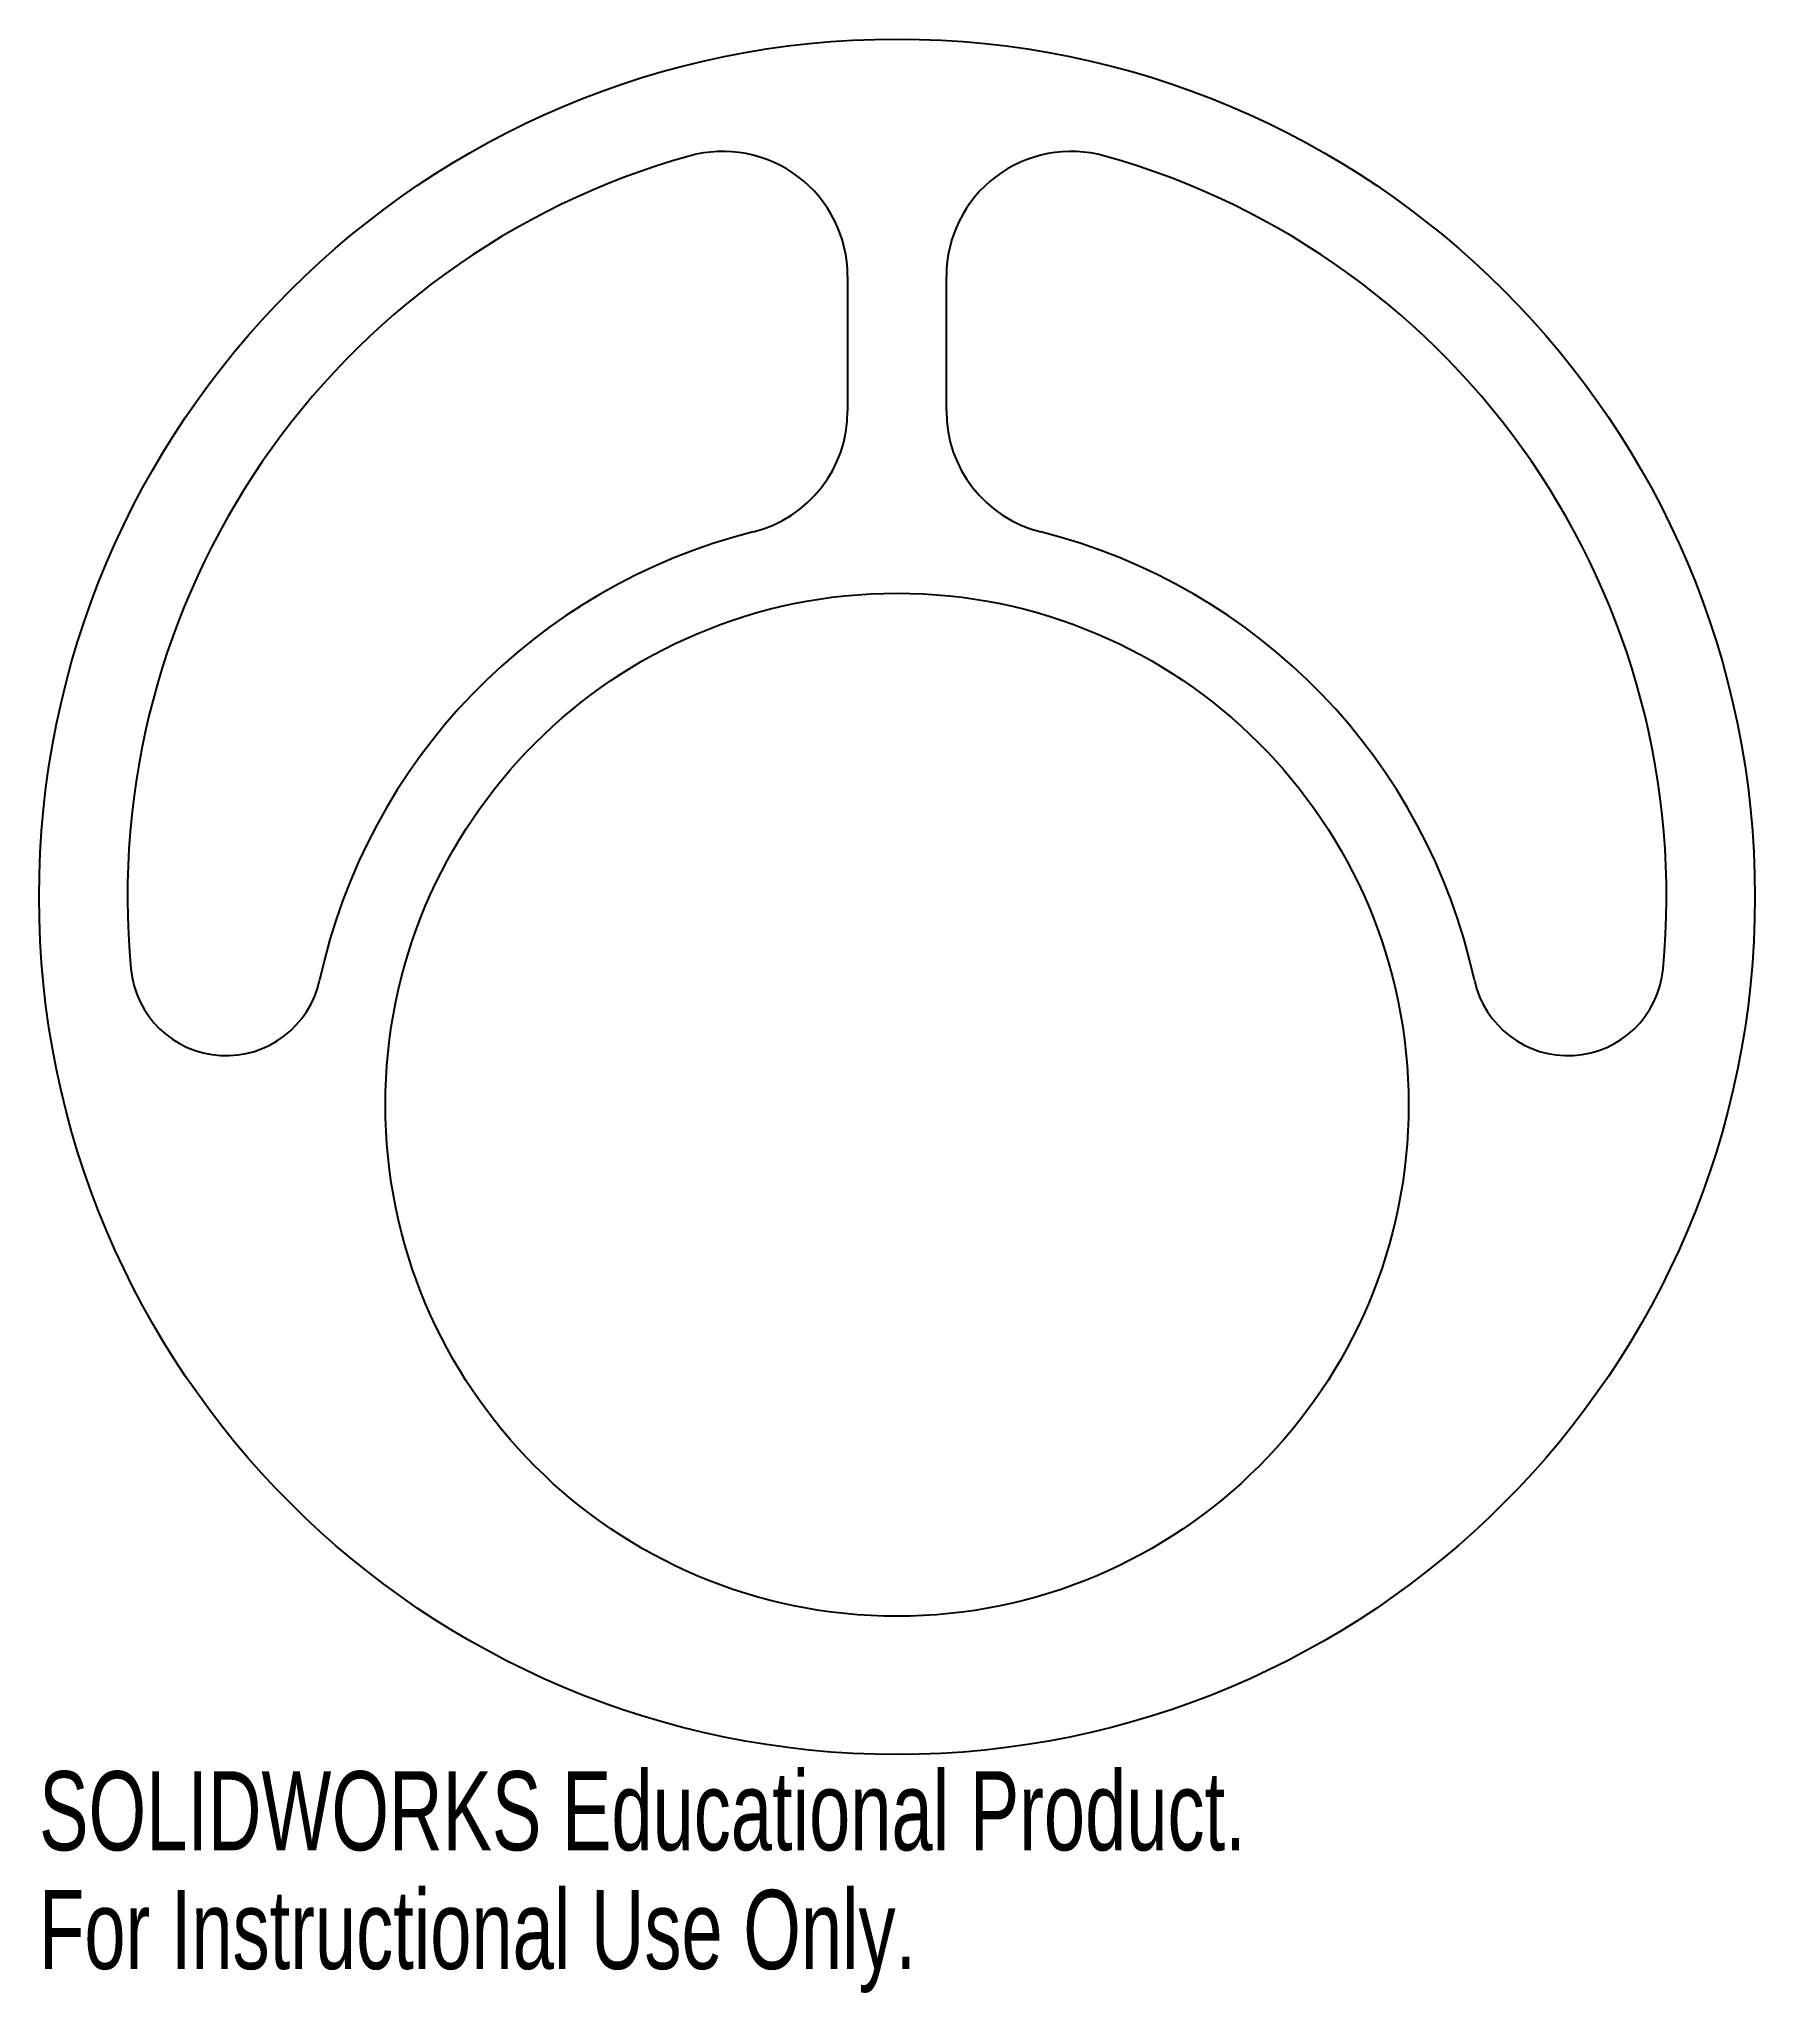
# Model space of a CAD drawing. Header units: inches. Extents: x -2.06 to 2.06, y -2.64 to 2.06.
import ezdxf

# ---------------------------------------------------------------- set-up
doc = ezdxf.new("R2010")
doc.units = ezdxf.units.IN
doc.header["$MEASUREMENT"] = 0
doc.styles.add('SLDTEXTSTYLE0', font='TXT', dxfattribs={"width": 0.7})

msp = doc.modelspace()

# ---------------------------------------------------------------- linework, layer by layer
at = {"color": 7, "linetype": 'Continuous', "lineweight": 25}
for p, q in [((-0.1187, 1.4924), (-0.1187, 1.1683)), ((0.1187, 1.1683), (0.1187, 1.4924))]:
    msp.add_line(p, q, dxfattribs=at)
for centre, radius in [((0, 0), 2.0625), ((0, -0.5), 1.23)]:
    msp.add_circle(centre, radius, dxfattribs=at)
for centre, radius, start, end in [((-0.4187, 1.4924), 0.3, 0, 105.6704), ((0.4187, 1.4924), 0.3, 74.3296, 180), ((0, 0), 1.85, 105.6704, 185.3803), ((0, 0), 1.85, 354.6197, 74.3296), ((-0.4187, 1.1683), 0.3, 284.0877, 0), ((0.4187, 1.1683), 0.3, 180, 255.9123), ((0, -0.5), 1.42, 104.0877, 167.8208), ((0, -0.5), 1.42, 12.1792, 75.9123), ((-1.6129, -0.1519), 0.23, 185.3803, 347.8208), ((1.6129, -0.1519), 0.23, 192.1792, 354.6197)]:
    msp.add_arc(centre, radius, start, end, dxfattribs=at)

# ---------------------------------------------------------------- texts
at = {"color": 7, "linetype": 'Continuous', "char_height": 0.1903, "attachment_point": 1, "style": 'SLDTEXTSTYLE0'}
for s, insert in [('SOLIDWORKS Educational Product.', (-2.0625, -2.1026)), ('For Instructional Use Only.', (-2.0625, -2.3881))]:
    msp.add_mtext(s, dxfattribs=dict(at, insert=insert))

doc.saveas('drawing.dxf')
